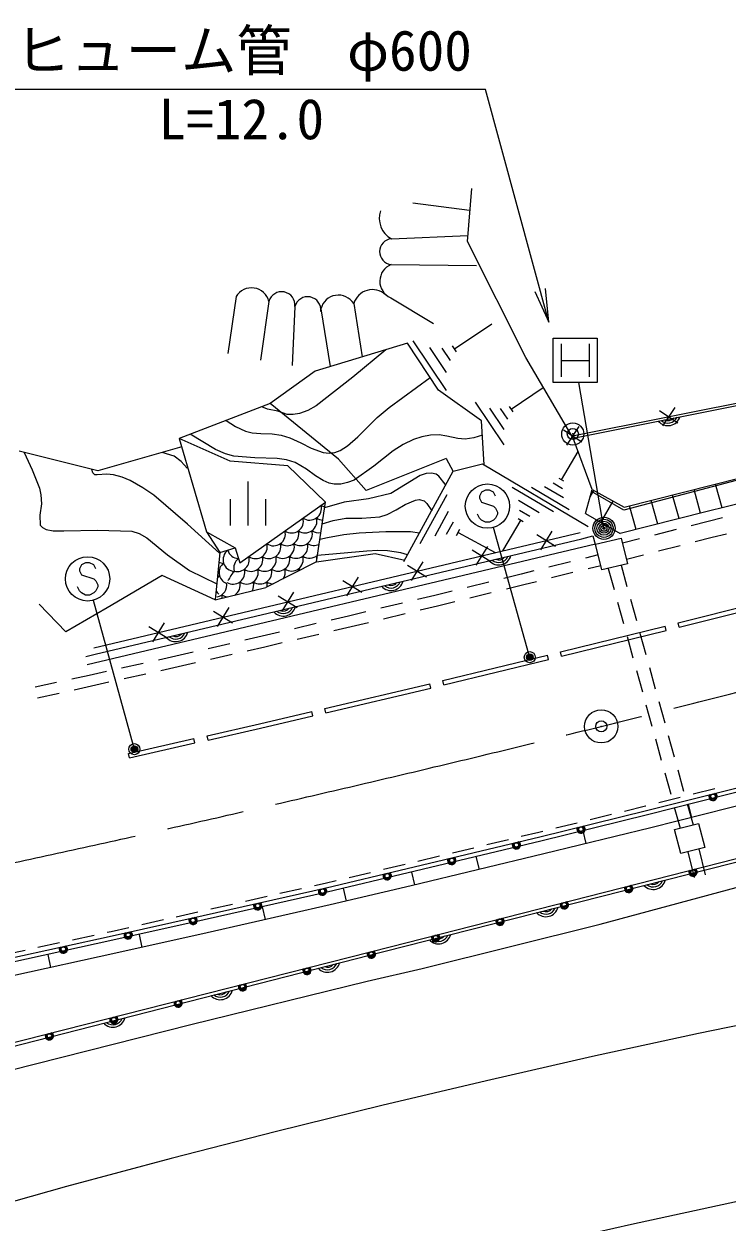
# Model space of a CAD drawing. Units: millimetres, scale not verified. Extents: x 40000 to 680000, y 20000 to 380000.
# Drawn here: x 434596 to 466354, y 259190 to 313332 of the extents above; entities that cross this region are included whole.
import ezdxf
from ezdxf.enums import TextEntityAlignment as Align

# ---------------------------------------------------------------- set-up
doc = ezdxf.new("R2010")
doc.units = ezdxf.units.MM
doc.header["$LTSCALE"] = 1000
doc.header["$PDMODE"] = 32
doc.header["$PDSIZE"] = 500
doc.linetypes.add('CHAIN', pattern=[18.5, 12, -1.5, 3.5, -1.5])
for name, color, linetype, lineweight in [('M-BGD', 7, 'Continuous', 25), ('M-BMK', 2, 'CHAIN', 13), ('M-BMK-SRVR', 3, 'Continuous', 25), ('M-STR-HTXT', 7, 'Continuous', 13), ('M-STR-STRC', 7, 'Continuous', 25)]:
    doc.layers.add(name, color=color, linetype=linetype, lineweight=lineweight)
doc.styles.add('ＭＳ ゴシック', font='')
doc.styles.get('ＭＳ ゴシック').set_extended_font_data('MS Gothic')

# ---------------------------------------------------------------- blocks, each defined once
blk = doc.blocks.new('open_arrow')
at = {"color": 0, "linetype": 'Continuous', "lineweight": -2}
blk.add_lwpolyline([(7.5, 1.25), (0, 0), (7.5, -1.25)], dxfattribs=at)

msp = doc.modelspace()

# ---------------------------------------------------------------- linework, layer by layer
at = {"layer": 'M-BGD'}
for p, q in [((454631, 303503), (454821, 305895)), ((452167, 305242), (454723, 304921)), ((451192, 303626), (454653, 303772)), ((457260, 298264), (454631, 303503)), ((451178, 302460), (455030, 302415)), ((444177, 301012), (443803, 298440)), ((445661, 300796), (445276, 298141)), ((446832, 300569), (446706, 297900)), ((449492, 300693), (449878, 298286)), ((451161, 300961), (453094, 299791)), ((448011, 300455), (448429, 297847)), ((454046, 298650), (455726, 299783)), ((451922, 298905), (447742, 297639)), ((453315, 296778), (451922, 298905)), ((453681, 296774), (452171, 299015)), ((458494, 297129), (458494, 299129)), ((458494, 299129), (460494, 299129)), ((458869, 298879), (458869, 297379)), ((460119, 298879), (460119, 297379)), ((460494, 299129), (460494, 297129)), ((453677, 297586), (452922, 298706)), ((453862, 298118), (453484, 298678)), ((454140, 298510), (453952, 298790)), ((459400, 294621), (457260, 298264)), ((458869, 298129), (460119, 298129)), ((447742, 297639), (445719, 296185)), ((484149, 297308), (461685, 291361)), ((455269, 295403), (453315, 296778)), ((456607, 295926), (458056, 296902)), ((460494, 297129), (458494, 297129)), ((445719, 296185), (441606, 294599)), ((448800, 293659), (445719, 296185)), ((456293, 294309), (454990, 296240)), ((456289, 295009), (455638, 295974)), ((456448, 295467), (456123, 295950)), ((456689, 295805), (456526, 296046)), ((463305, 295862), (464137, 295307)), ((463999, 296001), (463443, 295169)), ((455383, 293407), (455269, 295403)), ((459658, 295135), (459103, 294303)), ((443911, 293569), (441606, 294599)), ((458964, 294997), (459796, 294441)), ((460262, 292291), (459400, 294621)), ((437925, 293133), (434386, 294025)), ((441721, 294217), (437925, 293133)), ((458873, 292733), (459628, 294005)), ((446509, 293359), (443911, 293569)), ((450048, 292254), (448800, 293659)), ((453668, 293688), (450048, 292254)), ((453668, 293688), (453976, 293100)), ((448217, 291728), (446509, 293359)), ((444713, 292661), (444713, 290661)), ((456654, 292399), (458515, 291296)), ((459219, 291382), (457522, 292387)), ((458962, 291916), (458114, 292419)), ((458918, 292324), (458494, 292576)), ((458979, 292670), (458767, 292796)), ((466133, 291467), (465833, 292536)), ((443913, 291861), (443913, 290661)), ((445513, 291861), (445513, 290661)), ((452490, 289851), (453705, 292075)), ((460173, 291962), (460339, 292248)), ((461685, 291361), (460238, 292203)), ((464193, 290978), (463894, 292044)), ((465163, 291224), (464864, 292290)), ((444347, 288974), (448217, 291728)), ((447806, 289030), (448217, 291728)), ((453165, 290204), (453772, 291316)), ((456936, 291813), (457866, 291261)), ((456984, 291365), (457450, 291089)), ((460656, 290803), (461213, 291762)), ((462254, 290487), (461955, 291552)), ((463223, 290732), (462924, 291798)), ((453687, 290280), (453991, 290836)), ((457033, 290917), (456206, 289522)), ((456917, 290986), (457149, 290848)), ((459966, 291204), (461520, 290301)), ((465507, 290847), (464733, 290651)), ((466146, 291006), (465507, 290847)), ((437750, 285145), (459724, 290356)), ((442843, 290374), (443436, 289440)), ((454134, 290216), (454286, 290494)), ((454210, 290355), (455878, 289444)), ((457758, 290253), (458609, 289728)), ((458446, 290416), (457921, 289565)), ((464055, 290479), (463085, 290233)), ((466330, 290279), (465690, 290120)), ((460419, 289825), (437456, 284369)), ((455527, 289724), (455002, 288873)), ((459793, 290064), (460288, 290193)), ((460288, 290193), (460404, 289822)), ((462407, 290061), (461633, 289865)), ((464233, 289750), (463264, 289505)), ((465690, 290120), (464912, 289922)), ((443436, 289440), (443234, 287314)), ((443436, 289440), (444134, 289653)), ((444134, 289653), (444347, 288974)), ((447806, 289030), (450455, 289406)), ((450455, 289406), (451794, 289105)), ((454839, 289561), (455690, 289036)), ((460536, 289336), (459957, 289192)), ((462585, 289333), (461807, 289135)), ((447806, 289030), (445526, 287859)), ((451920, 288869), (452771, 288344)), ((452608, 289032), (452083, 288181)), ((457627, 288613), (457048, 288469)), ((459277, 289023), (458307, 288782)), ((460652, 288849), (460075, 288706)), ((460983, 288731), (461249, 287773)), ((461567, 288871), (461831, 287917)), ((440839, 288411), (438349, 286945)), ((443234, 287314), (440839, 288411)), ((449001, 288176), (449852, 287651)), ((449689, 288339), (449164, 287488)), ((455587, 288108), (454616, 287869)), ((457048, 288469), (456267, 288276)), ((457746, 288127), (457168, 287984)), ((459395, 288537), (458425, 288296)), ((443234, 287314), (445526, 287859)), ((446770, 287647), (446245, 286796)), ((453155, 287508), (452374, 287321)), ((453937, 287701), (453155, 287508)), ((455706, 287623), (454735, 287383)), ((457168, 287984), (456386, 287791)), ((435284, 287109), (436493, 285862)), ((443851, 286955), (443326, 286104)), ((446082, 287484), (446933, 286959)), ((451694, 287158), (450721, 286926)), ((453273, 287022), (452491, 286835)), ((454056, 287215), (453273, 287022)), ((461409, 287195), (461676, 286231)), ((461992, 287339), (462259, 286375)), ((464147, 286264), (468864, 287453)), ((464196, 286070), (468912, 287259)), ((438349, 286945), (436493, 285862)), ((443162, 286792), (444014, 286267)), ((449259, 286576), (448476, 286392)), ((450040, 286763), (449259, 286576)), ((451810, 286672), (450838, 286439)), ((440243, 286099), (441095, 285575)), ((440931, 286263), (440407, 285411)), ((447795, 286232), (446821, 286004)), ((449375, 286089), (448590, 285905)), ((450157, 286276), (449375, 286089)), ((458836, 284952), (463555, 286113)), ((458884, 284758), (463603, 285919)), ((463603, 285919), (463555, 286113)), ((464196, 286070), (464147, 286264)), ((443891, 285324), (442916, 285100)), ((445356, 285661), (444573, 285481)), ((446140, 285844), (445356, 285661)), ((446254, 285358), (445470, 285174)), ((447909, 285746), (446935, 285517)), ((461836, 285653), (462103, 284689)), ((462419, 285797), (462686, 284833)), ((442234, 284943), (441450, 284763)), ((444002, 284837), (443028, 284613)), ((445470, 285174), (444684, 284993)), ((453518, 283660), (458242, 284806)), ((458289, 284611), (458242, 284806)), ((458884, 284758), (458836, 284952)), ((439984, 284437), (439008, 284220)), ((441450, 284763), (440667, 284589)), ((441560, 284276), (440776, 284101)), ((442345, 284456), (441560, 284276)), ((453565, 283465), (458289, 284611)), ((462846, 284255), (463113, 283291)), ((437542, 283894), (436755, 283721)), ((438325, 284068), (437542, 283894)), ((440093, 283949), (439117, 283732)), ((462263, 284111), (462530, 283148)), ((436072, 283571), (435095, 283356)), ((437650, 283406), (436863, 283233)), ((438434, 283580), (437650, 283406)), ((448192, 282401), (452923, 283513)), ((448238, 282206), (452969, 283319)), ((452969, 283319), (452923, 283513)), ((453565, 283465), (453518, 283660)), ((436179, 283082), (435203, 282867)), ((463273, 282713), (463540, 281750)), ((447640, 282067), (447594, 282262)), ((448238, 282206), (448192, 282401)), ((462690, 282569), (462957, 281606)), ((439317, 280366), (442273, 281035)), ((442318, 280840), (442273, 281035)), ((442910, 280969), (442865, 281164)), ((463117, 281027), (463384, 280064)), ((463700, 281171), (463967, 280208)), ((439361, 280170), (442318, 280840)), ((439361, 280170), (439317, 280366)), ((463544, 279485), (463811, 278522)), ((464127, 279629), (464394, 278666)), ((464244, 278378), (463274, 278134)), ((465796, 278768), (464826, 278524)), ((462665, 277981), (461722, 277749)), ((462692, 277988), (462665, 277981)), ((463971, 277943), (464237, 276986)), ((464554, 278087), (464818, 277134)), ((464762, 277477), (464616, 278059)), ((459585, 277223), (458614, 276984)), ((461139, 277605), (460168, 277366)), ((457847, 276795), (457060, 276606)), ((458032, 276840), (457847, 276795)), ((459993, 276293), (459850, 276876)), ((456476, 276466), (455504, 276233)), ((453364, 275720), (452392, 275487)), ((454920, 276093), (453948, 275860)), ((455166, 275124), (455026, 275707)), ((464588, 275926), (464877, 274762)), ((465073, 276050), (465362, 274882)), ((451808, 275347), (450835, 275116)), ((448695, 274608), (448205, 274492)), ((450252, 274978), (449279, 274747)), ((452249, 274424), (452109, 275008)), ((447135, 274250), (446160, 274030)), ((448205, 274492), (447721, 274382)), ((449166, 273692), (449028, 274276)), ((444014, 273545), (443039, 273325)), ((445575, 273898), (444599, 273677)), ((445504, 272857), (445372, 273442)), ((442453, 273193), (441478, 272974)), ((439331, 272492), (438529, 272312)), ((440892, 272842), (439916, 272623)), ((436205, 271806), (435228, 271593)), ((437769, 272146), (436792, 271934)), ((438529, 272312), (438355, 272274)), ((439941, 271604), (439810, 272189)), ((434642, 271466), (433874, 271299)), ((435814, 270697), (435686, 271284))]:
    msp.add_line(p, q, dxfattribs=at)
for points in [[(459380, 294719), (468062, 296451), (479837, 298521), (489589, 300187), (491587, 300732)], [(459400, 294621), (468080, 296352), (479854, 298423), (489611, 300089), (491613, 300636)], [(459966, 291204), (460262, 292291), (461705, 291489), (470936, 293829), (480616, 296443), (490371, 298828), (491418, 299132)], [(450946, 298610), (449450, 297367), (447794, 296069), (447420, 295862), (447043, 295723), (446760, 295676), (446480, 295689), (446064, 295831), (445594, 295922), (445334, 296037)], [(492195, 298526), (489590, 297796), (485735, 296710), (480903, 295387), (475101, 293825), (471219, 292786), (469285, 292277), (467352, 291771), (465397, 291283), (461520, 290301)], [(443722, 295415), (444157, 295139), (444605, 294924), (444903, 294848), (445295, 294819), (445800, 294810), (446214, 294754), (446612, 294624), (447099, 294397), (447572, 294163), (448118, 293964), (448381, 293932), (448635, 293966), (448886, 294061), (449211, 294262), (449684, 294673), (450146, 295143), (450556, 295548), (451093, 295999), (452937, 297356)], [(441606, 294599), (442843, 290374), (444134, 289653)], [(455307, 294750), (454917, 294629), (454526, 294568), (454195, 294598), (453703, 294711), (453351, 294762), (452958, 294753), (452570, 294679), (452187, 294551), (451719, 294326), (451268, 294045), (450396, 293354), (449505, 292716), (449214, 292604), (448910, 292542), (448610, 292538), (448375, 292584), (448108, 292697), (447771, 292912), (447356, 293219), (446840, 293512), (446459, 293632), (446037, 293697), (445027, 293723), (444072, 293801), (443696, 293907), (443241, 294102), (442110, 294794)], [(434603, 293970), (434968, 293190), (435300, 292355), (435363, 292059), (435385, 291645), (435315, 291141), (435326, 290689), (435430, 290571), (435592, 290493), (435911, 290433), (436392, 290419), (437923, 290455), (439464, 290417), (439797, 290304), (440138, 290116), (441086, 289342), (442071, 288628), (443302, 288030)], [(441974, 293264), (441689, 293565), (441374, 293804), (440832, 293963)], [(451762, 289046), (453989, 293123), (455313, 293449), (460080, 290623)], [(443433, 289415), (441984, 290731), (440455, 292034), (439964, 292372), (439394, 292697), (439030, 292852), (438643, 292954), (438334, 292984), (437899, 292954), (437801, 292960), (437712, 293043), (437665, 293198)], [(453647, 292496), (453621, 292539), (453337, 292901), (453215, 292981), (452998, 293035), (452757, 293011), (452495, 292925), (451166, 292116)], [(448068, 290749), (448556, 290888), (449141, 290996), (449862, 291001), (450665, 291060), (450995, 291168), (451413, 291381), (451820, 291613), (452287, 291815), (452454, 291837), (452676, 291778), (452800, 291662), (453013, 291336)], [(451166, 292116), (450159, 291866), (449065, 291720), (448178, 291470)], [(452459, 290323), (452057, 290374), (450944, 290379), (449742, 290326), (449046, 290250), (448308, 290111), (447958, 290029)], [(437391, 284746), (437819, 284853), (459793, 290064)], [(451925, 289344), (451616, 289425), (451024, 289522), (450580, 289544), (450082, 289510), (447849, 289308)], [(312239, 249550), (312281, 249269), (314054, 249471), (314399, 246674), (327856, 248373), (334311, 249213), (354134, 251718), (364018, 252972), (377983, 254796), (382870, 255536), (386831, 256189), (392338, 257210), (397572, 258217), (402564, 259220), (407908, 260367), (412012, 261415), (418381, 263056), (431362, 266427), (450844, 271421), (470481, 276405), (484810, 280092), (493815, 280440), (513155, 285549), (522713, 288073)], [(503106, 288570), (497944, 287066), (493582, 285828), (488330, 284336), (484079, 283143), (479489, 281884), (474477, 280529), (470944, 279627), (467527, 278790), (462761, 277593), (457942, 276406), (451946, 274969), (448295, 274102), (442737, 272846), (438616, 271921), (433959, 270908), (428940, 269824), (424185, 268825), (418151, 267619)], [(503309, 287900), (498110, 286489), (493745, 285251), (488493, 283759), (484239, 282565), (479647, 281305), (474629, 279949), (471089, 279045), (467672, 278208), (462906, 277011), (458084, 275823), (452085, 274385), (448431, 273518), (442868, 272261), (438745, 271335), (434086, 270321), (429065, 269237), (424305, 268237), (418268, 267031)], [(313446, 249303), (313421, 245360), (324516, 246816), (340147, 248844), (354334, 250696), (372693, 252986), (381763, 254304), (392547, 256176), (401258, 257724), (408138, 259266), (422401, 262980), (431597, 265453), (442139, 268122), (450095, 270081), (452583, 270654), (460628, 272651), (484976, 279222), (493988, 279365), (503920, 281854), (523247, 286771)], [(442865, 281164), (445236, 281707), (447594, 282262)], [(442910, 280969), (445281, 281512), (447640, 282067)], [(489055, 272252), (484233, 271357), (479400, 270500), (474670, 269635), (469859, 268697), (465059, 267708), (460271, 266668), (455496, 265575), (450755, 264453), (445997, 263284), (441252, 262064), (436517, 260794), (431826, 259476)], [(490739, 265299), (485960, 264211), (481174, 263158), (476413, 262139), (471616, 261132), (466822, 260119), (462034, 259079), (457257, 257992), (452520, 256853), (447766, 255663), (443015, 254462), (438258, 253287), (433551, 252189)]]:
    msp.add_lwpolyline(points, dxfattribs=at)
for points in [[(461854, 288939), (460697, 288663), (460419, 289825), (461577, 290101)], [(465344, 276119), (464262, 275843), (463987, 276922), (465069, 277198)]]:
    msp.add_lwpolyline(points, close=True, dxfattribs=at)
for centre, radius in [((459388, 294802), 500), ((460796, 290541), 500), ((460796, 290541), 409), ((460796, 290541), 318), ((460796, 290541), 227), ((460796, 290541), 136), ((460796, 290541), 45.5)]:
    msp.add_circle(centre, radius, dxfattribs=at)
for centre, radius, start, end in [((451683, 304542), 1040, 160.7434, 241.7884), ((451247, 303043), 586, 95.3782, 263.2776), ((451482, 301707), 812, 111.9478, 246.708), ((444874, 300594), 812, 14.355, 149.1152), ((446237, 300634), 598, 353.7739, 164.2799), ((448801, 300265), 812, 31.7435, 166.5038), ((450338, 300442), 883, 47.7422, 163.5066), ((447409, 300407), 598, 353.7739, 164.2799), ((463688, 295748), 567, 219.3516, 343.2066), ((463688, 295748), 453, 227.311, 335.2472), ((463688, 295748), 340, 242.9364, 319.6219), ((447501, 291441), 532, 235.4461, 15.4142), ((448315, 292021), 532, 235.4461, 255.6348), ((446686, 290862), 532, 235.4461, 15.4142), ((447296, 290866), 532, 235.4461, 15.4142), ((448111, 291446), 532, 235.4461, 268.104), ((445871, 290282), 532, 235.4461, 15.4142), ((446481, 290287), 532, 235.4461, 15.4142), ((447092, 290291), 532, 235.4461, 15.4142), ((447906, 290871), 532, 235.4461, 280.9108), ((445056, 289702), 532, 235.4461, 15.4142), ((445666, 289707), 532, 235.4461, 15.4142), ((446277, 289711), 532, 235.4461, 15.4142), ((446887, 289716), 532, 235.4461, 15.4142), ((447702, 290296), 532, 235.4461, 294.8557), ((444123, 289125), 532, 127.4457, 266.6319), ((443824, 290079), 532, 266.4018, 267.4137), ((444308, 289707), 532, 197.0837, 267.4137), ((444607, 288753), 532, 127.4457, 196.564), ((444241, 289122), 532, 254.838, 15.4142), ((444852, 289127), 532, 235.4461, 15.4142), ((445462, 289132), 532, 235.4461, 15.4142), ((446072, 289136), 532, 235.4461, 15.4142), ((446683, 289141), 532, 235.4461, 15.4142), ((447497, 289721), 532, 235.4461, 311.6367), ((447293, 289146), 532, 0.7369, 15.4142), ((448108, 289725), 532, 235.4461, 240.0471), ((456042, 289449), 567, 221.4144, 345.2695), ((456042, 289449), 453, 229.3738, 337.3101), ((456042, 289449), 340, 244.9992, 321.6847), ((443640, 289497), 532, 242.7537, 267.4137), ((443939, 288543), 532, 127.4457, 246.8694), ((444037, 288547), 532, 238.3303, 15.4142), ((444423, 288171), 532, 129.6637, 162.6738), ((444647, 288552), 532, 235.4461, 15.4142), ((445257, 288557), 532, 235.4461, 15.4142), ((445868, 288561), 532, 325.474, 15.4142), ((447293, 289146), 532, 235.4461, 246.5166), ((446478, 288566), 532, 5.8191, 15.4142), ((443222, 287968), 532, 280.849, 11.4884), ((443755, 287961), 532, 127.4457, 143.9021), ((443456, 288916), 532, 257.0893, 267.4137), ((443426, 288543), 532, 316.4119, 335.9255), ((443832, 287972), 532, 302.6699, 15.4142), ((444443, 287977), 532, 329.9938, 15.4142), ((445053, 287982), 532, 349.5122, 15.4142), ((445868, 288561), 532, 235.4461, 268.9016), ((451177, 288295), 567, 221.4144, 345.2695), ((451177, 288295), 453, 229.3738, 337.3101), ((451177, 288295), 340, 244.9992, 321.6847), ((443755, 287961), 532, 205.2756, 228.3738), ((443017, 287393), 532, 359.5859, 15.4142), ((443832, 287972), 532, 235.4461, 264.096), ((444443, 287977), 532, 235.4461, 236.7721), ((443628, 287397), 532, 14.4397, 15.4142), ((446312, 287141), 567, 221.4144, 345.2695), ((446312, 287141), 453, 229.3738, 337.3101), ((446312, 287141), 340, 244.9992, 321.6847), ((441447, 285987), 567, 221.4144, 345.2695), ((441447, 285987), 453, 229.3738, 337.3101), ((441447, 285987), 340, 244.9992, 321.6847), ((463020, 274786), 567, 222.3144, 346.1694), ((463020, 274786), 453, 230.2738, 338.2101), ((463020, 274786), 340, 245.8992, 322.5847), ((458174, 273556), 567, 222.3144, 346.1694), ((458174, 273556), 453, 230.2738, 338.2101), ((458174, 273556), 340, 245.8992, 322.5847), ((453327, 272326), 567, 222.3144, 346.1694), ((453327, 272326), 453, 230.2738, 338.2101), ((453327, 272326), 340, 245.8992, 322.5847), ((448302, 271044), 567, 222.4489, 346.304), ((448302, 271044), 453, 230.4083, 338.3446), ((448302, 271044), 340, 246.0337, 322.7192), ((443458, 269803), 567, 222.4489, 346.304), ((443458, 269803), 453, 230.4083, 338.3446), ((443458, 269803), 340, 246.0337, 322.7192), ((438615, 268561), 567, 222.4489, 346.304), ((438615, 268561), 453, 230.4083, 338.3446), ((438615, 268561), 340, 246.0337, 322.7192)]:
    msp.add_arc(centre, radius, start, end, dxfattribs=at)
msp.add_point((459388, 294802), dxfattribs=at)
at = {"layer": 'M-BMK'}
msp.add_arc((232510, 1203783), 950000, 272.94257, 288.15433, dxfattribs=at)
at = {"layer": 'M-BMK-SRVR'}
msp.add_circle((460672, 281589), 750, dxfattribs=at)
msp.add_point((460672, 281589), dxfattribs=at)
at = {"layer": 'M-STR-HTXT'}
for p, q in [((460796, 290541), (459665, 297131)), ((457403, 284860), (455803, 290572)), ((439542, 280704), (437739, 287278))]:
    msp.add_line(p, q, dxfattribs=at)
msp.add_lwpolyline([(458302, 299859), (455439, 310369), (434189, 310369)], dxfattribs=at)
for centre, radius in [((457444, 284716), 150), ((457444, 284716), 120), ((457444, 284716), 90), ((457444, 284716), 60), ((457444, 284716), 30), ((457444, 284716), 20), ((439582, 280560), 150), ((439582, 280560), 120), ((439582, 280560), 90), ((439582, 280560), 60), ((439582, 280560), 30), ((439582, 280560), 20)]:
    msp.add_circle(centre, radius, dxfattribs=at)
for p in [(457444, 284716), (439582, 280560)]:
    msp.add_point(p, dxfattribs=at)
at = {"layer": 'M-STR-STRC'}
for p, q in [((455258, 292179), (455167, 291997)), ((455167, 291997), (455167, 291906)), ((455167, 291906), (455258, 291724)), ((455440, 292270), (455258, 292179)), ((455622, 292270), (455440, 292270)), ((455804, 292179), (455622, 292270)), ((455894, 291997), (455804, 292179)), ((455258, 291724), (455804, 291543)), ((455804, 291543), (455894, 291452)), ((455894, 291452), (455985, 291270)), ((455167, 290997), (455076, 291179)), ((455258, 290906), (455167, 290997)), ((455440, 290815), (455258, 290906)), ((455622, 290815), (455440, 290815)), ((455804, 290906), (455622, 290815)), ((455894, 290997), (455804, 290906)), ((455985, 291179), (455894, 290997)), ((455985, 291270), (455985, 291179)), ((437198, 288890), (437107, 288708)), ((437107, 288708), (437107, 288617)), ((437107, 288617), (437198, 288436)), ((437380, 288981), (437198, 288890)), ((437562, 288981), (437380, 288981)), ((437744, 288890), (437562, 288981)), ((437835, 288708), (437744, 288890)), ((437198, 288436), (437744, 288254)), ((437744, 288254), (437835, 288163)), ((437835, 288163), (437926, 287981)), ((437107, 287708), (437016, 287890)), ((437198, 287617), (437107, 287708)), ((437380, 287526), (437198, 287617)), ((437562, 287526), (437380, 287526)), ((437744, 287617), (437562, 287526)), ((437835, 287708), (437744, 287617)), ((437926, 287890), (437835, 287708)), ((437926, 287981), (437926, 287890))]:
    msp.add_line(p, q, dxfattribs=at)
for points in [[(433917, 271103), (438572, 272117), (442693, 273042), (448250, 274297), (451900, 275163), (457895, 276601), (462713, 277787), (467479, 278984), (470895, 279821), (474426, 280722), (479436, 282077), (484025, 283336), (488275, 284529), (493527, 286021), (497888, 287258), (503051, 288762), (508427, 290372), (512578, 291632), (515122, 292413), (521962, 294561), (524635, 295415), (527575, 296375), (531324, 297586), (557749, 306271)], [(314692, 249522), (316031, 249155), (318435, 248615), (320936, 248258), (324337, 248178), (327800, 248571), (334288, 249465), (354159, 251961), (363999, 253230), (378182, 254987), (382922, 255692), (386849, 256375), (392583, 257424), (402587, 259348), (407968, 260586), (412419, 261676), (418280, 263205), (431804, 266713), (451139, 271633), (470505, 276574), (484056, 280099)]]:
    msp.add_lwpolyline(points, dxfattribs=at)
for centre, radius in [((455531, 291543), 1000), ((437471, 288254), 1000), ((465722, 278427), 112), ((465722, 278427), 100), ((459755, 276943), 100), ((456839, 276232), 100), ((453922, 275532), 100), ((464819, 275007), 100), ((451004, 274835), 112), ((451004, 274835), 100), ((448083, 274144), 100), ((461912, 274265), 100), ((445157, 273483), 100), ((459005, 273524), 100), ((442231, 272823), 100), ((456098, 272782), 100), ((439304, 272165), 100), ((453191, 272041), 100), ((436372, 271523), 100), ((450284, 271300), 100), ((447377, 270560), 100), ((444469, 269820), 100), ((441562, 269080), 100), ((438655, 268340), 100), ((435747, 267601), 100)]:
    msp.add_circle(centre, radius, dxfattribs=at)
for centre, radius, start, end in [((465722, 278427), 188, 157.2346, 50.9744), ((465722, 278427), 150, 145.5141, 62.6949), ((459755, 276943), 188, 156.9622, 50.702), ((459755, 276943), 150, 145.2417, 62.4225), ((459755, 276943), 112, 103.8321, 103.832), ((456839, 276232), 188, 156.6144, 50.3541), ((456839, 276232), 150, 144.8939, 62.0746), ((456839, 276232), 112, 103.4843, 103.4842), ((453922, 275532), 188, 156.6144, 50.3541), ((453922, 275532), 150, 144.8939, 62.0746), ((453922, 275532), 112, 103.4843, 103.4842), ((464819, 275007), 188, 157.4416, 51.1813), ((464819, 275007), 150, 145.7211, 62.9018), ((464819, 275007), 112, 104.3115, 104.3114), ((451004, 274835), 188, 156.4801, 50.2199), ((451004, 274835), 150, 144.7596, 61.9404), ((448083, 274144), 188, 155.8593, 49.5991), ((448083, 274144), 150, 144.1388, 61.3195), ((448083, 274144), 112, 102.7292, 102.7291), ((461912, 274265), 188, 157.4416, 51.1813), ((461912, 274265), 150, 145.7211, 62.9018), ((461912, 274265), 112, 104.3115, 104.3114), ((445157, 273483), 188, 155.8593, 49.5991), ((445157, 273483), 150, 144.1388, 61.3195), ((445157, 273483), 112, 102.7292, 102.7291), ((459005, 273524), 188, 157.4416, 51.1813), ((459005, 273524), 150, 145.7211, 62.9018), ((459005, 273524), 112, 104.3115, 104.3114), ((442231, 272823), 188, 155.7834, 49.5232), ((442231, 272823), 150, 144.0629, 61.2436), ((442231, 272823), 112, 102.6533, 102.6532), ((456098, 272782), 188, 157.4416, 51.1813), ((456098, 272782), 150, 145.7211, 62.9018), ((456098, 272782), 112, 104.3115, 104.3114), ((439304, 272165), 188, 155.7834, 49.5232), ((439304, 272165), 150, 144.0629, 61.2436), ((439304, 272165), 112, 102.6533, 102.6532), ((453191, 272041), 188, 157.4416, 51.1813), ((453191, 272041), 150, 145.7211, 62.9018), ((453191, 272041), 112, 104.3115, 104.3114), ((436372, 271523), 188, 155.4102, 49.15), ((436372, 271523), 150, 143.6897, 60.8705), ((436372, 271523), 112, 102.28013, 102.28008), ((450284, 271300), 188, 157.4064, 51.1462), ((450284, 271300), 150, 145.6859, 62.8667), ((450284, 271300), 112, 104.27633, 104.2763), ((447377, 270560), 188, 157.4064, 51.1462), ((447377, 270560), 150, 145.6859, 62.8667), ((447377, 270560), 112, 104.27633, 104.2763), ((444469, 269820), 188, 157.4064, 51.1462), ((444469, 269820), 150, 145.6859, 62.8667), ((444469, 269820), 112, 104.27633, 104.2763), ((441562, 269080), 188, 157.4064, 51.1462), ((441562, 269080), 150, 145.6859, 62.8667), ((441562, 269080), 112, 104.27633, 104.2763), ((438655, 268340), 188, 157.4064, 51.1462), ((438655, 268340), 150, 145.6859, 62.8667), ((438655, 268340), 112, 104.27633, 104.27629), ((435747, 267601), 188, 157.4064, 51.1462), ((435747, 267601), 150, 145.6859, 62.8667), ((435747, 267601), 112, 104.27633, 104.27629)]:
    msp.add_arc(centre, radius, start, end, dxfattribs=at)

# ---------------------------------------------------------------- block references
at = {"layer": 'M-STR-HTXT', "xscale": 200, "yscale": 200, "rotation": 105.2}
msp.add_blockref('open_arrow', (458302, 299859), dxfattribs=at)

# ---------------------------------------------------------------- texts
at = {"layer": 'M-STR-HTXT', "style": 'ＭＳ ゴシック'}
for s, p in [('ヒューム管\u3000φ600', (434189, 310669)), ('L=12.0', (440672, 307572))]:
    msp.add_text(s, height=1833, dxfattribs=at).set_placement(p, align=Align.BOTTOM_LEFT)

doc.saveas('drawing.dxf')
